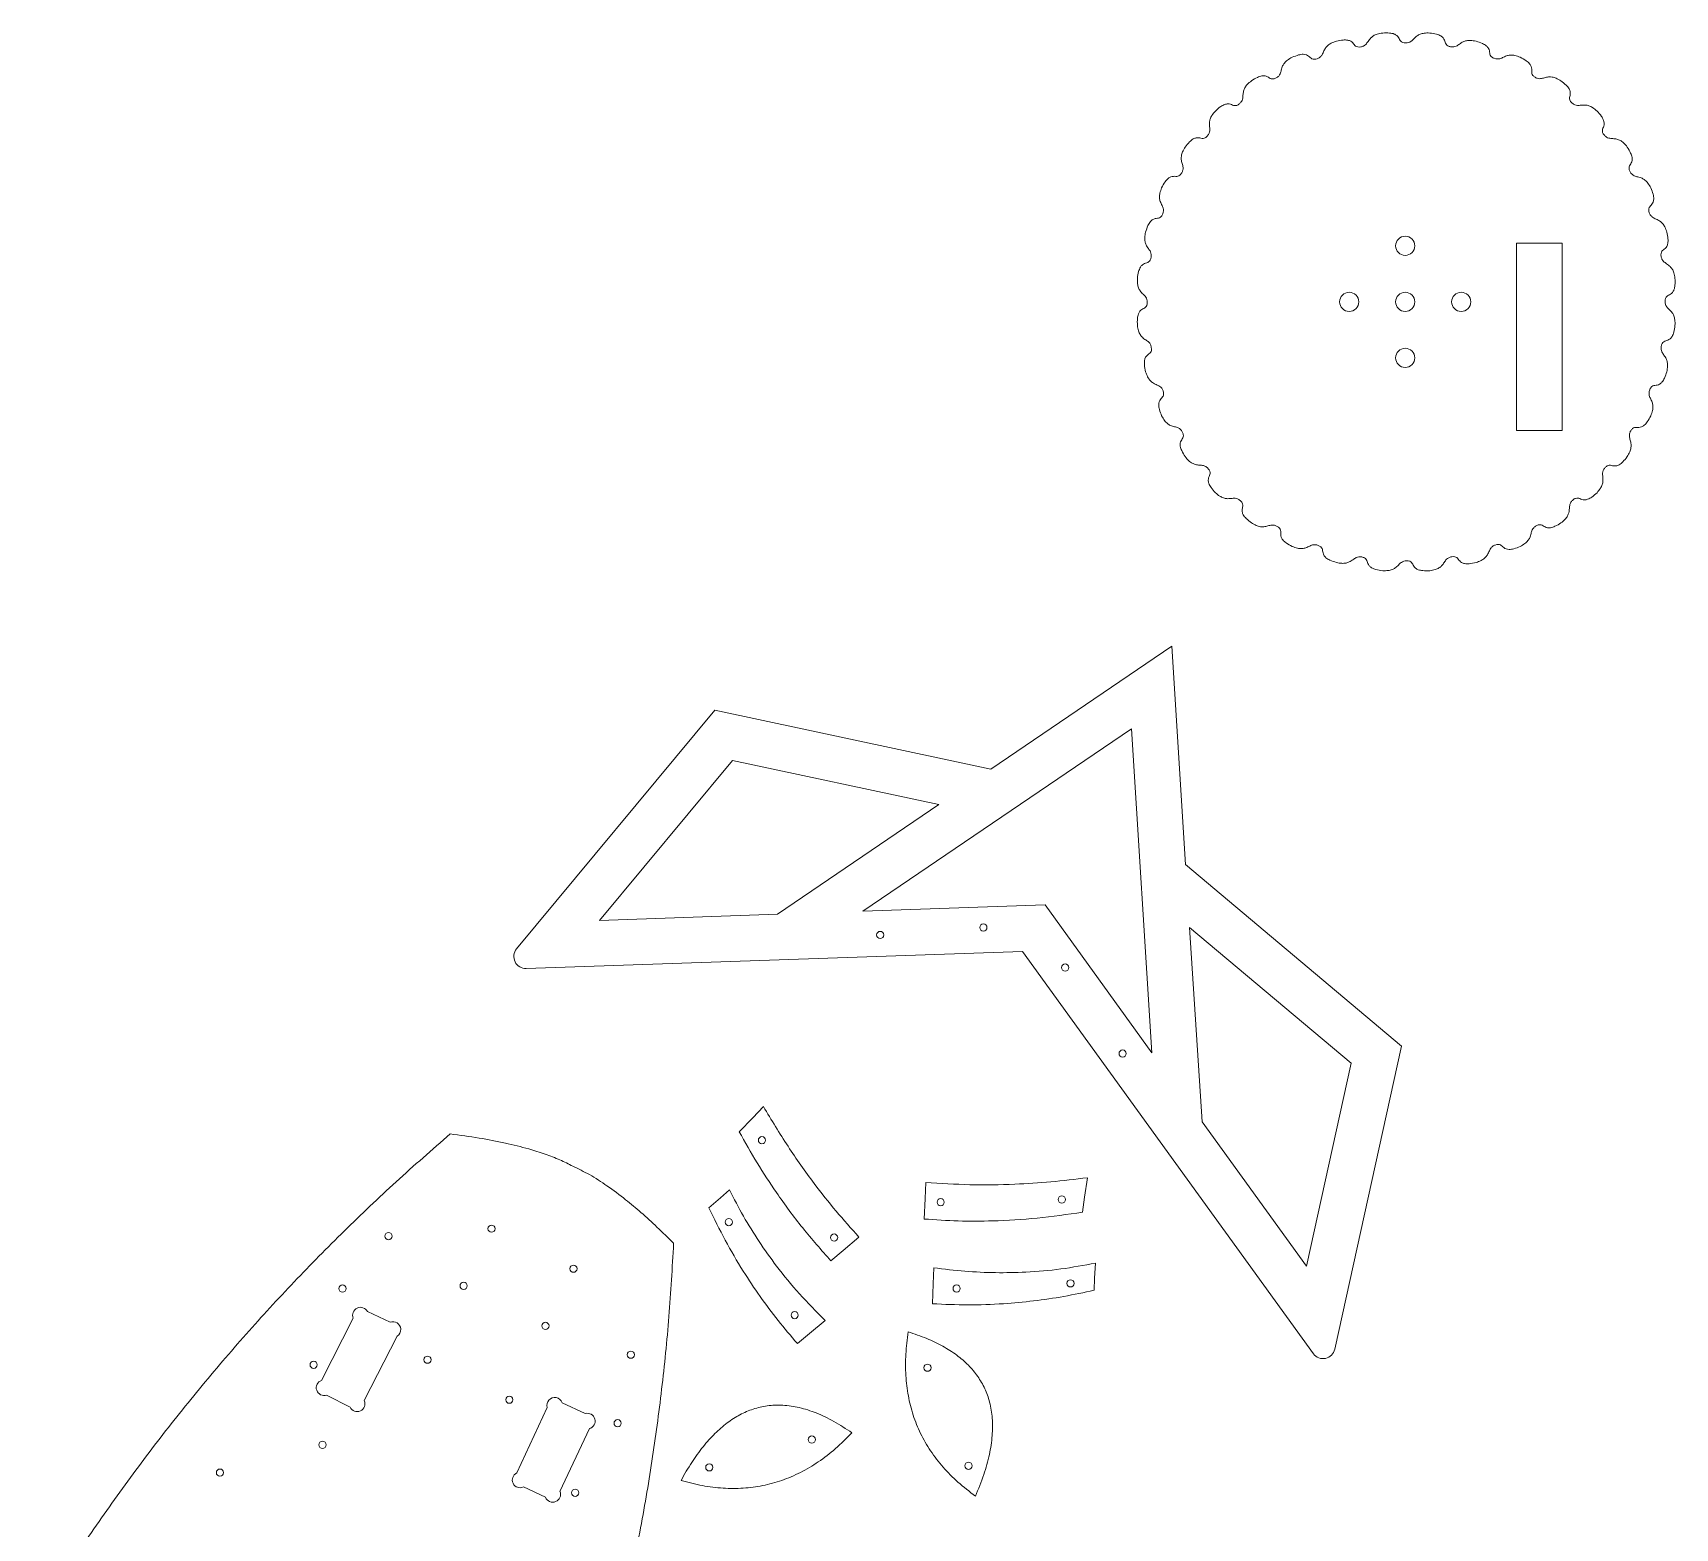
# Model space of a CAD drawing. Header units: millimetres. Extents: x -1917 to 2530, y -2036 to 2579.
# Drawn here: x 1070 to 1755, y -325 to 298 of the extents above; entities that cross this region are included whole.
import ezdxf

# ---------------------------------------------------------------- set-up
doc = ezdxf.new("R2010")
doc.units = ezdxf.units.MM

msp = doc.modelspace()

# ---------------------------------------------------------------- linework, layer by layer
at = {"color": 7, "linetype": 'Continuous', "lineweight": 15}
for p, q in [((1688.43, 210.17), (1707.43, 210.17)), ((1688.43, 132.18), (1688.43, 210.17)), ((1707.43, 210.17), (1707.43, 132.18)), ((1707.43, 132.18), (1688.43, 132.18)), ((1544.71, 42.25), (1469.27, -9.06)), ((1550.49, -48.8), (1544.71, 42.25)), ((1354.25, 15.59), (1271.54, -83.99)), ((1469.27, -9.06), (1354.25, 15.59)), ((1527.86, 7.81), (1415.94, -68.3)), ((1536.44, -127.26), (1527.86, 7.81)), ((1361.52, -5.4), (1306.11, -72.11)), ((1447.54, -23.83), (1361.52, -5.4)), ((1380.34, -69.54), (1447.54, -23.83)), ((1640.54, -124.48), (1550.49, -48.8)), ((1415.94, -68.3), (1491.9, -65.67)), ((1491.9, -65.67), (1536.44, -127.26)), ((1306.11, -72.11), (1380.34, -69.54)), ((1552.16, -75.02), (1557.32, -156.13)), ((1619.51, -131.63), (1552.16, -75.02)), ((1275.56, -92.18), (1482.44, -85.01)), ((1482.44, -85.01), (1603.74, -252.75)), ((1612.67, -250.9), (1640.54, -124.48)), ((1600.84, -216.32), (1619.51, -131.63)), ((1557.32, -156.13), (1600.84, -216.32)), ((1203.45, -237.94), (1190.22, -263.85)), ((1218.79, -239.62), (1209.33, -235.19)), ((1208.01, -272.27), (1221.75, -245.37)), ((1223.26, -242.42), (1223.23, -242.41)), ((1223.24, -242.46), (1223.26, -242.42)), ((1192.3, -270.01), (1202.12, -275.02)), ((1300.16, -277.71), (1290.49, -273.18)), ((1284.32, -275.23), (1271.58, -302.44)), ((1289.63, -310.21), (1301.91, -283.97)), ((1274.4, -308.3), (1283.58, -312.6))]:
    msp.add_line(p, q, dxfattribs=at)
at = {"color": 7, "linetype": 'Continuous', "lineweight": 15, "flags": 128}
for points in [[(1364.34, -160.19), (1370, -154.35), (1374.45, -149.76)], [(1351.72, -191.87), (1356.55, -187.75), (1360.34, -184.5)], [(1441.48, -196.6), (1441.86, -188.04), (1442.16, -181.31)], [(1509.52, -179.37), (1508.38, -187.43), (1507.49, -193.76)], [(1414.25, -204.14), (1407.73, -209.69), (1402.6, -214.05)], [(1444.94, -231.94), (1445.24, -223.55), (1445.47, -216.95)], [(1512.84, -214.98), (1512.54, -221.32), (1512.31, -226.31)], [(1400.13, -238.91), (1393.69, -244.29), (1388.62, -248.52)]]:
    msp.add_lwpolyline(points, dxfattribs=at)
at = {"color": 7, "linetype": 'Continuous', "lineweight": 15}
for centre, radius in [((1642.05, 209.1), 4), ((1618.69, 185.74), 4), ((1642.05, 185.74), 4), ((1665.4, 185.74), 4), ((1642.05, 162.39), 4), ((1466.15, -75.08), 1.5), ((1423.16, -78.18), 1.5), ((1500.27, -91.78), 1.5), ((1524.22, -127.62), 1.5), ((1373.83, -163.76), 1.5), ((1448.34, -189.59), 1.5), ((1498.85, -188.45), 1.5), ((1360.02, -197.87), 1.5), ((1218.11, -203.72), 1.5), ((1261.1, -200.62), 1.5), ((1403.92, -204.33), 1.5), ((1295.22, -217.32), 1.5), ((1198.93, -225.6), 1.5), ((1249.44, -224.46), 1.5), ((1455.01, -225.56), 1.5), ((1502.48, -223.43), 1.5), ((1283.56, -241.15), 1.5), ((1387.48, -236.66), 1.5), ((1319.17, -253.16), 1.5), ((1186.91, -257.36), 1.5), ((1234.38, -255.24), 1.5), ((1442.85, -258.58), 1.5), ((1268.5, -271.93), 1.5), ((1313.66, -281.73), 1.5), ((1394.64, -288.53), 1.5), ((1190.61, -290.73), 1.5), ((1147.85, -302.32), 1.5), ((1351.88, -300.13), 1.5), ((1459.94, -299.45), 1.5), ((1295.96, -310.72), 1.5)]:
    msp.add_circle(centre, radius, dxfattribs=at)
for centre, radius, start, end in [((1275.39, -87.19), 5, 140.29052, 271.98603), ((1206.43, -236.65), 3.25, 26.71748, 203.46823), ((1219.99, -242.64), 3.25, 4.0068, 111.58899), ((1219.99, -242.64), 3.25, 302.78852, 3.10693), ((1607.79, -249.82), 5, 215.87128, 347.56679), ((1191.26, -266.93), 3.25, 108.72278, 288.72278), ((1205.06, -273.65), 3.25, 204.97142, 24.97142), ((1287.4, -274.21), 3.25, 18.36436, 198.36436), ((1301.04, -280.84), 3.25, 285.63672, 105.63672), ((1272.99, -305.37), 3.25, 115.71815, 295.71815), ((1286.61, -311.4), 3.25, 201.5626, 21.5626)]:
    msp.add_arc(centre, radius, start, end, dxfattribs=at)
for points, knots in [([(1613.33, 294.41), (1614.27, 294.61), (1615.84, 294.94), (1617.9, 294.95), (1619.3, 294.5), (1620.16, 293.77), (1620.72, 293), (1621.33, 292.3), (1622.32, 291.89), (1623.49, 291.98), (1624.67, 292.3), (1625.76, 293.12), (1626.59, 294.39), (1627.53, 295.71), (1628.84, 296.75), (1630.53, 297.48), (1631.88, 297.69), (1632.64, 297.81)], [0, 0, 0, 0, 0.128095, 0.213972, 0.273083, 0.319644, 0.361442, 0.400537, 0.442433, 0.498012, 0.55501, 0.603744, 0.676142, 0.756378, 0.819005, 0.896914, 1, 1, 1, 1]), ([(1632.64, 297.81), (1633.6, 297.85), (1635.2, 297.9), (1637.24, 297.55), (1638.54, 296.87), (1639.25, 296), (1639.68, 295.15), (1640.15, 294.34), (1641.05, 293.78), (1642.23, 293.66), (1643.44, 293.77), (1644.66, 294.39), (1645.69, 295.5), (1646.85, 296.63), (1648.32, 297.42), (1650.12, 297.85), (1651.48, 297.83), (1652.25, 297.81)], [0, 0, 0, 0, 0.128095, 0.213973, 0.273081, 0.319643, 0.361442, 0.400536, 0.442431, 0.498011, 0.555009, 0.603743, 0.676142, 0.756376, 0.819004, 0.896915, 1, 1, 1, 1]), ([(1652.25, 297.81), (1653.2, 297.68), (1654.79, 297.46), (1656.73, 296.76), (1657.89, 295.86), (1658.45, 294.88), (1658.72, 293.97), (1659.05, 293.09), (1659.84, 292.38), (1660.97, 292.06), (1662.19, 291.95), (1663.49, 292.35), (1664.7, 293.26), (1666.04, 294.18), (1667.63, 294.7), (1669.47, 294.82), (1670.8, 294.56), (1671.56, 294.41)], [0, 0, 0, 0, 0.128095, 0.213972, 0.273082, 0.319643, 0.361442, 0.400536, 0.442432, 0.49801, 0.555009, 0.603745, 0.676142, 0.756379, 0.819007, 0.896914, 1, 1, 1, 1]), ([(1577.92, 277.9), (1578.73, 278.41), (1580.09, 279.26), (1582.03, 279.97), (1583.5, 280.03), (1584.55, 279.63), (1585.34, 279.11), (1586.16, 278.65), (1587.22, 278.61), (1588.3, 279.09), (1589.3, 279.79), (1590.04, 280.94), (1590.38, 282.42), (1590.81, 283.98), (1591.7, 285.4), (1593.04, 286.67), (1594.22, 287.33), (1594.9, 287.7)], [0, 0, 0, 0, 0.128092, 0.21397, 0.273081, 0.319642, 0.36144, 0.400535, 0.442432, 0.498008, 0.555009, 0.603743, 0.676141, 0.756377, 0.819004, 0.896914, 1, 1, 1, 1]), ([(1594.9, 287.7), (1595.79, 288.06), (1597.28, 288.66), (1599.31, 289.03), (1600.77, 288.83), (1601.74, 288.26), (1602.42, 287.6), (1603.15, 287.01), (1604.19, 286.79), (1605.33, 287.08), (1606.44, 287.59), (1607.37, 288.59), (1607.96, 289.99), (1608.66, 291.45), (1609.77, 292.7), (1611.31, 293.71), (1612.6, 294.16), (1613.33, 294.41)], [0, 0, 0, 0, 0.128093, 0.213973, 0.273081, 0.319643, 0.361442, 0.400537, 0.442431, 0.49801, 0.555009, 0.603743, 0.676142, 0.756378, 0.819006, 0.896915, 1, 1, 1, 1]), ([(1671.56, 294.41), (1672.48, 294.11), (1674, 293.62), (1675.79, 292.59), (1676.78, 291.5), (1677.15, 290.44), (1677.26, 289.5), (1677.43, 288.58), (1678.09, 287.74), (1679.15, 287.23), (1680.33, 286.91), (1681.69, 287.08), (1683.04, 287.77), (1684.51, 288.44), (1686.17, 288.68), (1688, 288.47), (1689.27, 287.98), (1689.99, 287.7)], [0, 0, 0, 0, 0.128095, 0.213973, 0.273082, 0.319644, 0.361443, 0.400536, 0.442433, 0.498012, 0.555011, 0.603744, 0.676142, 0.756379, 0.819004, 0.896915, 1, 1, 1, 1]), ([(1689.99, 287.7), (1690.84, 287.25), (1692.25, 286.5), (1693.84, 285.17), (1694.62, 283.93), (1694.81, 282.82), (1694.75, 281.87), (1694.76, 280.94), (1695.26, 280), (1696.21, 279.31), (1697.32, 278.8), (1698.69, 278.72), (1700.14, 279.17), (1701.7, 279.57), (1703.38, 279.52), (1705.14, 279), (1706.31, 278.3), (1706.97, 277.9)], [0, 0, 0, 0, 0.128095, 0.213973, 0.273083, 0.319644, 0.361443, 0.400537, 0.442433, 0.49801, 0.555009, 0.603745, 0.676141, 0.756377, 0.819005, 0.896913, 1, 1, 1, 1]), ([(1562.9, 265.29), (1563.61, 265.93), (1564.8, 267.01), (1566.59, 268.04), (1568.02, 268.36), (1569.13, 268.15), (1570, 267.77), (1570.88, 267.46), (1571.94, 267.61), (1572.91, 268.27), (1573.77, 269.14), (1574.31, 270.39), (1574.39, 271.91), (1574.54, 273.52), (1575.16, 275.07), (1576.26, 276.55), (1577.32, 277.41), (1577.92, 277.9)], [0, 0, 0, 0, 0.128095, 0.213974, 0.273083, 0.319642, 0.361443, 0.400535, 0.442433, 0.498011, 0.555009, 0.603744, 0.676141, 0.756378, 0.819004, 0.896914, 1, 1, 1, 1]), ([(1706.97, 277.9), (1707.73, 277.31), (1708.99, 276.32), (1710.33, 274.74), (1710.88, 273.38), (1710.87, 272.26), (1710.65, 271.33), (1710.5, 270.41), (1710.82, 269.4), (1711.65, 268.55), (1712.65, 267.85), (1713.98, 267.55), (1715.48, 267.73), (1717.1, 267.86), (1718.73, 267.52), (1720.38, 266.69), (1721.41, 265.8), (1722, 265.29)], [0, 0, 0, 0, 0.128094, 0.213972, 0.273082, 0.319643, 0.361442, 0.400536, 0.442432, 0.49801, 0.555008, 0.603745, 0.676142, 0.756379, 0.819004, 0.896915, 1, 1, 1, 1]), ([(1550.29, 250.27), (1550.88, 251.03), (1551.87, 252.29), (1553.45, 253.62), (1554.81, 254.18), (1555.93, 254.17), (1556.86, 253.95), (1557.78, 253.79), (1558.79, 254.12), (1559.64, 254.94), (1560.34, 255.94), (1560.64, 257.27), (1560.46, 258.78), (1560.33, 260.39), (1560.67, 262.03), (1561.5, 263.68), (1562.39, 264.71), (1562.9, 265.29)], [0, 0, 0, 0, 0.128094, 0.213973, 0.273083, 0.319643, 0.361441, 0.400537, 0.442432, 0.498011, 0.55501, 0.603745, 0.676143, 0.756379, 0.819005, 0.896916, 1, 1, 1, 1]), ([(1722, 265.29), (1722.64, 264.58), (1723.71, 263.39), (1724.75, 261.6), (1725.06, 260.17), (1724.85, 259.06), (1724.48, 258.19), (1724.17, 257.31), (1724.31, 256.25), (1724.97, 255.28), (1725.84, 254.41), (1727.1, 253.88), (1728.61, 253.8), (1730.22, 253.65), (1731.78, 253.03), (1733.26, 251.93), (1734.11, 250.87), (1734.6, 250.27)], [0, 0, 0, 0, 0.128094, 0.213973, 0.273082, 0.319643, 0.361442, 0.400537, 0.442433, 0.498011, 0.555009, 0.603744, 0.676143, 0.756379, 0.819005, 0.896915, 1, 1, 1, 1]), ([(1540.49, 233.29), (1540.94, 234.13), (1541.69, 235.55), (1543.01, 237.14), (1544.25, 237.92), (1545.36, 238.1), (1546.31, 238.05), (1547.25, 238.06), (1548.19, 238.56), (1548.88, 239.51), (1549.39, 240.62), (1549.46, 241.98), (1549.02, 243.43), (1548.61, 245), (1548.67, 246.67), (1549.19, 248.44), (1549.89, 249.61), (1550.29, 250.27)], [0, 0, 0, 0, 0.128095, 0.213972, 0.273083, 0.319642, 0.361442, 0.400537, 0.442432, 0.49801, 0.555009, 0.603744, 0.676142, 0.756378, 0.819005, 0.896915, 1, 1, 1, 1]), ([(1734.6, 250.27), (1735.11, 249.45), (1735.96, 248.09), (1736.67, 246.16), (1736.73, 244.69), (1736.33, 243.64), (1735.81, 242.84), (1735.35, 242.03), (1735.31, 240.96), (1735.79, 239.89), (1736.5, 238.89), (1737.64, 238.15), (1739.12, 237.81), (1740.68, 237.37), (1742.1, 236.49), (1743.37, 235.15), (1744.03, 233.96), (1744.41, 233.29)], [0, 0, 0, 0, 0.128095, 0.213973, 0.273082, 0.319643, 0.361443, 0.400537, 0.442433, 0.498011, 0.555009, 0.603744, 0.676144, 0.756379, 0.819006, 0.896915, 1, 1, 1, 1]), ([(1533.78, 214.86), (1534.08, 215.77), (1534.57, 217.3), (1535.6, 219.09), (1536.69, 220.08), (1537.75, 220.45), (1538.69, 220.56), (1539.61, 220.73), (1540.45, 221.39), (1540.96, 222.45), (1541.28, 223.63), (1541.11, 224.98), (1540.42, 226.33), (1539.75, 227.81), (1539.51, 229.46), (1539.72, 231.29), (1540.21, 232.56), (1540.49, 233.29)], [0, 0, 0, 0, 0.128094, 0.213972, 0.273081, 0.319643, 0.36144, 0.400537, 0.442433, 0.498011, 0.555009, 0.603744, 0.676142, 0.756378, 0.819005, 0.896915, 1, 1, 1, 1]), ([(1744.41, 233.29), (1744.77, 232.4), (1745.37, 230.91), (1745.73, 228.88), (1745.53, 227.42), (1744.96, 226.45), (1744.31, 225.76), (1743.71, 225.04), (1743.49, 224), (1743.78, 222.86), (1744.3, 221.75), (1745.3, 220.82), (1746.69, 220.23), (1748.15, 219.53), (1749.4, 218.42), (1750.42, 216.88), (1750.86, 215.59), (1751.11, 214.86)], [0, 0, 0, 0, 0.128094, 0.213972, 0.273082, 0.319643, 0.361442, 0.400537, 0.442432, 0.49801, 0.555009, 0.603745, 0.676143, 0.756378, 0.819005, 0.896914, 1, 1, 1, 1]), ([(1530.37, 195.55), (1530.51, 196.5), (1530.73, 198.09), (1531.43, 200.03), (1532.33, 201.19), (1533.31, 201.74), (1534.22, 202.01), (1535.1, 202.34), (1535.81, 203.13), (1536.13, 204.27), (1536.23, 205.48), (1535.84, 206.79), (1534.92, 208), (1534.01, 209.33), (1533.48, 210.92), (1533.37, 212.76), (1533.63, 214.1), (1533.78, 214.86)], [0, 0, 0, 0, 0.128094, 0.213972, 0.273083, 0.319644, 0.361443, 0.400538, 0.442432, 0.498011, 0.55501, 0.603745, 0.676142, 0.756378, 0.819005, 0.896914, 1, 1, 1, 1]), ([(1751.11, 214.86), (1751.31, 213.92), (1751.65, 212.35), (1751.65, 210.28), (1751.2, 208.89), (1750.47, 208.03), (1749.71, 207.47), (1749, 206.86), (1748.6, 205.87), (1748.68, 204.7), (1749, 203.52), (1749.82, 202.43), (1751.1, 201.6), (1752.42, 200.66), (1753.45, 199.35), (1754.18, 197.65), (1754.4, 196.31), (1754.52, 195.55)], [0, 0, 0, 0, 0.128094, 0.213972, 0.273081, 0.319643, 0.361441, 0.400536, 0.442432, 0.49801, 0.555009, 0.603744, 0.676141, 0.756378, 0.819005, 0.896915, 1, 1, 1, 1]), ([(1530.37, 175.94), (1530.34, 176.9), (1530.28, 178.5), (1530.64, 180.54), (1531.32, 181.83), (1532.19, 182.55), (1533.04, 182.97), (1533.84, 183.45), (1534.41, 184.35), (1534.53, 185.52), (1534.42, 186.74), (1533.8, 187.96), (1532.69, 188.99), (1531.56, 190.15), (1530.77, 191.62), (1530.34, 193.41), (1530.36, 194.77), (1530.37, 195.55)], [0, 0, 0, 0, 0.128094, 0.213972, 0.273082, 0.319643, 0.361443, 0.400537, 0.442432, 0.49801, 0.555009, 0.603744, 0.676143, 0.756377, 0.819005, 0.896915, 1, 1, 1, 1]), ([(1754.52, 195.55), (1754.55, 194.59), (1754.61, 192.98), (1754.25, 190.95), (1753.57, 189.65), (1752.7, 188.94), (1751.85, 188.51), (1751.05, 188.04), (1750.48, 187.13), (1750.36, 185.96), (1750.47, 184.74), (1751.09, 183.53), (1752.2, 182.49), (1753.34, 181.34), (1754.13, 179.86), (1754.55, 178.07), (1754.53, 176.71), (1754.52, 175.94)], [0, 0, 0, 0, 0.128094, 0.213972, 0.273081, 0.319643, 0.361442, 0.400537, 0.442432, 0.49801, 0.55501, 0.603745, 0.676142, 0.756378, 0.819005, 0.896914, 1, 1, 1, 1]), ([(1533.78, 156.62), (1533.58, 157.56), (1533.25, 159.13), (1533.24, 161.2), (1533.69, 162.6), (1534.42, 163.45), (1535.18, 164.02), (1535.89, 164.63), (1536.29, 165.61), (1536.21, 166.79), (1535.89, 167.97), (1535.07, 169.06), (1533.8, 169.88), (1532.48, 170.82), (1531.44, 172.14), (1530.71, 173.83), (1530.49, 175.17), (1530.37, 175.94)], [0, 0, 0, 0, 0.128094, 0.213972, 0.273082, 0.319644, 0.361442, 0.400537, 0.442432, 0.49801, 0.555009, 0.603744, 0.676143, 0.756378, 0.819005, 0.896914, 1, 1, 1, 1]), ([(1754.52, 175.94), (1754.38, 174.99), (1754.16, 173.4), (1753.46, 171.45), (1752.56, 170.29), (1751.58, 169.74), (1750.67, 169.47), (1749.8, 169.14), (1749.08, 168.35), (1748.76, 167.22), (1748.66, 166), (1749.06, 164.7), (1749.97, 163.48), (1750.89, 162.15), (1751.41, 160.56), (1751.52, 158.72), (1751.26, 157.38), (1751.11, 156.62)], [0, 0, 0, 0, 0.1280935, 0.2139727, 0.2730814, 0.3196421, 0.3614413, 0.4005363, 0.4424323, 0.4980101, 0.5550091, 0.603744, 0.6761417, 0.7563785, 0.8190057, 0.8969149, 1, 1, 1, 1]), ([(1540.49, 138.2), (1540.13, 139.09), (1539.53, 140.58), (1539.16, 142.61), (1539.36, 144.06), (1539.93, 145.03), (1540.59, 145.72), (1541.18, 146.44), (1541.4, 147.48), (1541.11, 148.63), (1540.59, 149.73), (1539.6, 150.66), (1538.2, 151.26), (1536.74, 151.95), (1535.49, 153.07), (1534.47, 154.61), (1534.03, 155.89), (1533.78, 156.62)], [0, 0, 0, 0, 0.128094, 0.213972, 0.273083, 0.319644, 0.361441, 0.400536, 0.442432, 0.49801, 0.555009, 0.603743, 0.676142, 0.756379, 0.819004, 0.896915, 1, 1, 1, 1]), ([(1751.11, 156.62), (1750.82, 155.71), (1750.32, 154.19), (1749.29, 152.39), (1748.21, 151.41), (1747.14, 151.03), (1746.2, 150.93), (1745.28, 150.75), (1744.44, 150.1), (1743.93, 149.04), (1743.61, 147.86), (1743.78, 146.5), (1744.47, 145.15), (1745.14, 143.68), (1745.38, 142.02), (1745.17, 140.19), (1744.68, 138.92), (1744.41, 138.2)], [0, 0, 0, 0, 0.128094, 0.213972, 0.273081, 0.319644, 0.361442, 0.400536, 0.442432, 0.49801, 0.555009, 0.603744, 0.676142, 0.756378, 0.819005, 0.896914, 1, 1, 1, 1]), ([(1550.29, 121.21), (1549.78, 122.03), (1548.93, 123.39), (1548.22, 125.33), (1548.16, 126.8), (1548.56, 127.85), (1549.08, 128.64), (1549.54, 129.45), (1549.58, 130.52), (1549.1, 131.59), (1548.39, 132.59), (1547.25, 133.34), (1545.77, 133.68), (1544.21, 134.11), (1542.79, 134.99), (1541.52, 136.33), (1540.86, 137.52), (1540.49, 138.2)], [0, 0, 0, 0, 0.128094, 0.2139724, 0.273082, 0.3196432, 0.3614422, 0.4005363, 0.4424322, 0.4980102, 0.5550087, 0.603744, 0.6761408, 0.7563786, 0.8190041, 0.8969145, 1, 1, 1, 1]), ([(1744.41, 138.2), (1743.95, 137.35), (1743.2, 135.93), (1741.88, 134.35), (1740.64, 133.56), (1739.53, 133.38), (1738.58, 133.44), (1737.64, 133.43), (1736.7, 132.93), (1736.01, 131.97), (1735.5, 130.86), (1735.43, 129.5), (1735.87, 128.05), (1736.28, 126.48), (1736.22, 124.81), (1735.7, 123.04), (1735, 121.88), (1734.6, 121.21)], [0, 0, 0, 0, 0.128093, 0.213972, 0.273081, 0.319643, 0.36144, 0.400535, 0.442432, 0.498009, 0.555009, 0.603744, 0.676141, 0.756377, 0.819003, 0.896913, 1, 1, 1, 1]), ([(1562.9, 106.19), (1562.25, 106.91), (1561.18, 108.1), (1560.14, 109.88), (1559.83, 111.32), (1560.04, 112.42), (1560.42, 113.3), (1560.73, 114.18), (1560.58, 115.23), (1559.92, 116.21), (1559.05, 117.07), (1557.8, 117.6), (1556.28, 117.68), (1554.67, 117.84), (1553.12, 118.46), (1551.63, 119.56), (1550.78, 120.61), (1550.29, 121.21)], [0, 0, 0, 0, 0.128094, 0.2139714, 0.2730811, 0.3196425, 0.3614415, 0.4005357, 0.4424311, 0.4980098, 0.5550094, 0.6037442, 0.6761413, 0.7563771, 0.8190057, 0.8969139, 1, 1, 1, 1]), ([(1734.6, 121.21), (1734.01, 120.46), (1733.02, 119.19), (1731.44, 117.86), (1730.08, 117.3), (1728.96, 117.32), (1728.03, 117.54), (1727.11, 117.69), (1726.1, 117.36), (1725.26, 116.54), (1724.56, 115.54), (1724.25, 114.21), (1724.43, 112.7), (1724.56, 111.09), (1724.22, 109.45), (1723.39, 107.8), (1722.5, 106.78), (1722, 106.19)], [0, 0, 0, 0, 0.128093, 0.213971, 0.273081, 0.319642, 0.361442, 0.400535, 0.442431, 0.49801, 0.555008, 0.603743, 0.676141, 0.756378, 0.819005, 0.896914, 1, 1, 1, 1]), ([(1577.92, 93.59), (1577.16, 94.18), (1575.9, 95.17), (1574.57, 96.75), (1574.01, 98.1), (1574.02, 99.23), (1574.24, 100.15), (1574.39, 101.07), (1574.07, 102.09), (1573.25, 102.93), (1572.24, 103.63), (1570.91, 103.94), (1569.41, 103.75), (1567.79, 103.63), (1566.16, 103.97), (1564.51, 104.79), (1563.48, 105.68), (1562.9, 106.19)], [0, 0, 0, 0, 0.128094, 0.213973, 0.273082, 0.319644, 0.361443, 0.400537, 0.442433, 0.498012, 0.55501, 0.603743, 0.676143, 0.756377, 0.819005, 0.896914, 1, 1, 1, 1]), ([(1722, 106.19), (1721.28, 105.55), (1720.09, 104.48), (1718.3, 103.44), (1716.87, 103.13), (1715.76, 103.33), (1714.89, 103.71), (1714.01, 104.02), (1712.95, 103.88), (1711.98, 103.21), (1711.12, 102.35), (1710.58, 101.09), (1710.51, 99.58), (1710.35, 97.96), (1709.73, 96.41), (1708.63, 94.93), (1707.57, 94.07), (1706.97, 93.59)], [0, 0, 0, 0, 0.128094, 0.213972, 0.273082, 0.319643, 0.361442, 0.400537, 0.442432, 0.498011, 0.555009, 0.603743, 0.676141, 0.756378, 0.819005, 0.896914, 1, 1, 1, 1]), ([(1594.9, 83.78), (1594.05, 84.23), (1592.64, 84.99), (1591.05, 86.31), (1590.27, 87.55), (1590.08, 88.66), (1590.14, 89.61), (1590.13, 90.54), (1589.63, 91.49), (1588.68, 92.17), (1587.57, 92.69), (1586.21, 92.76), (1584.76, 92.32), (1583.19, 91.91), (1581.52, 91.96), (1579.75, 92.49), (1578.58, 93.19), (1577.92, 93.59)], [0, 0, 0, 0, 0.128095, 0.213973, 0.273082, 0.319644, 0.361443, 0.400537, 0.442433, 0.498012, 0.555009, 0.603744, 0.676144, 0.756379, 0.819007, 0.896916, 1, 1, 1, 1]), ([(1706.97, 93.59), (1706.16, 93.08), (1704.8, 92.23), (1702.86, 91.52), (1701.39, 91.46), (1700.34, 91.85), (1699.55, 92.38), (1698.73, 92.84), (1697.67, 92.88), (1696.59, 92.39), (1695.59, 91.69), (1694.85, 90.55), (1694.51, 89.07), (1694.08, 87.51), (1693.2, 86.09), (1691.86, 84.82), (1690.67, 84.16), (1689.99, 83.78)], [0, 0, 0, 0, 0.128094, 0.213972, 0.273081, 0.319642, 0.361442, 0.400537, 0.442431, 0.49801, 0.555008, 0.603744, 0.676142, 0.756378, 0.819004, 0.896914, 1, 1, 1, 1]), ([(1613.33, 77.08), (1612.42, 77.37), (1610.89, 77.87), (1609.1, 78.9), (1608.11, 79.98), (1607.74, 81.04), (1607.63, 81.99), (1607.46, 82.9), (1606.8, 83.75), (1605.74, 84.26), (1604.56, 84.57), (1603.21, 84.41), (1601.85, 83.72), (1600.38, 83.05), (1598.73, 82.81), (1596.89, 83.02), (1595.62, 83.51), (1594.9, 83.78)], [0, 0, 0, 0, 0.128093, 0.213973, 0.273082, 0.319644, 0.361442, 0.400537, 0.442433, 0.49801, 0.55501, 0.603746, 0.676141, 0.756378, 0.819007, 0.896915, 1, 1, 1, 1]), ([(1689.99, 83.78), (1689.1, 83.42), (1687.61, 82.82), (1685.58, 82.46), (1684.12, 82.65), (1683.16, 83.23), (1682.47, 83.88), (1681.74, 84.47), (1680.7, 84.7), (1679.56, 84.41), (1678.45, 83.89), (1677.52, 82.89), (1676.93, 81.5), (1676.23, 80.03), (1675.12, 78.79), (1673.58, 77.77), (1672.29, 77.33), (1671.56, 77.08)], [0, 0, 0, 0, 0.128095, 0.213972, 0.273083, 0.319642, 0.361441, 0.400536, 0.442432, 0.498009, 0.555008, 0.603743, 0.676141, 0.756376, 0.819004, 0.896912, 1, 1, 1, 1]), ([(1632.64, 73.67), (1631.69, 73.8), (1630.1, 74.03), (1628.16, 74.73), (1627, 75.63), (1626.44, 76.61), (1626.17, 77.52), (1625.85, 78.39), (1625.06, 79.11), (1623.92, 79.43), (1622.7, 79.53), (1621.4, 79.13), (1620.19, 78.22), (1618.85, 77.3), (1617.26, 76.78), (1615.42, 76.67), (1614.09, 76.93), (1613.33, 77.08)], [0, 0, 0, 0, 0.1280946, 0.2139718, 0.2730819, 0.3196441, 0.3614419, 0.4005367, 0.4424326, 0.4980109, 0.5550099, 0.6037429, 0.6761422, 0.7563767, 0.8190045, 0.8969146, 1, 1, 1, 1]), ([(1652.25, 73.67), (1651.29, 73.64), (1649.69, 73.58), (1647.65, 73.93), (1646.35, 74.62), (1645.64, 75.49), (1645.21, 76.34), (1644.74, 77.14), (1643.84, 77.71), (1642.67, 77.83), (1641.45, 77.72), (1640.23, 77.1), (1639.2, 75.99), (1638.04, 74.85), (1636.57, 74.06), (1634.77, 73.63), (1633.41, 73.66), (1632.64, 73.67)], [0, 0, 0, 0, 0.128095, 0.213973, 0.273081, 0.319643, 0.361442, 0.400536, 0.442433, 0.498011, 0.555009, 0.603745, 0.676142, 0.756379, 0.819007, 0.896915, 1, 1, 1, 1]), ([(1671.56, 77.08), (1670.62, 76.88), (1669.05, 76.54), (1666.99, 76.54), (1665.59, 76.98), (1664.74, 77.72), (1664.17, 78.48), (1663.56, 79.19), (1662.58, 79.59), (1661.4, 79.5), (1660.22, 79.18), (1659.13, 78.36), (1658.3, 77.09), (1657.36, 75.77), (1656.05, 74.74), (1654.36, 74), (1653.02, 73.79), (1652.25, 73.67)], [0, 0, 0, 0, 0.128093, 0.213973, 0.273081, 0.319642, 0.361442, 0.400535, 0.442431, 0.49801, 0.555008, 0.603744, 0.676142, 0.756377, 0.819005, 0.896914, 1, 1, 1, 1]), ([(1374.45, -149.76), (1377.8, -155.32), (1384.41, -166.29), (1394.67, -180.73), (1404.57, -193.33), (1411.04, -200.55), (1414.25, -204.14)], [0, 0, 0, 0, 0.288109, 0.569355, 0.786209, 1, 1, 1, 1]), ([(1069.84, -365.1), (1075.13, -356.6), (1085.7, -339.62), (1102.69, -314.89), (1120.48, -290.77), (1139.15, -267.29), (1158.56, -244.59), (1178.71, -222.65), (1199.58, -201.47), (1221.24, -180.86), (1236.29, -167.71), (1243.85, -161.11)], [0, 0, 0, 0, 0.111547, 0.222879, 0.334139, 0.44547, 0.557016, 0.666915, 0.777292, 0.888277, 1, 1, 1, 1]), ([(1243.85, -161.11), (1247.88, -161.66), (1255.58, -162.69), (1266.52, -164.78), (1275.7, -167.05), (1283.28, -169.44), (1289.45, -171.79), (1293.2, -173.67), (1294.99, -174.57)], [0, 0, 0, 0, 0.229568, 0.438683, 0.627895, 0.763082, 0.886911, 1, 1, 1, 1]), ([(1402.6, -214.05), (1398.61, -209.53), (1390.55, -200.41), (1380.46, -186.62), (1371.67, -173.19), (1366.79, -164.55), (1364.34, -160.19)], [0, 0, 0, 0, 0.273168, 0.550943, 0.773324, 1, 1, 1, 1]), ([(1294.99, -174.57), (1297.32, -175.7), (1302.25, -178.1), (1309.56, -182.87), (1316.69, -188.21), (1323.6, -194), (1330.28, -200.05), (1334.71, -204.43), (1337.01, -206.7)], [0, 0, 0, 0, 0.145745, 0.309181, 0.491456, 0.648443, 0.817878, 1, 1, 1, 1]), ([(1360.34, -184.5), (1362.21, -188.17), (1365.97, -195.52), (1372.56, -206.09), (1380.31, -216.94), (1389.41, -228.03), (1396.53, -235.25), (1400.13, -238.91)], [0, 0, 0, 0, 0.182212, 0.365576, 0.550909, 0.772922, 1, 1, 1, 1]), ([(1442.16, -181.31), (1448.28, -181.72), (1460.64, -182.54), (1478.05, -182.25), (1494.4, -181.22), (1504.44, -179.99), (1509.52, -179.37)], [0, 0, 0, 0, 0.272589, 0.550377, 0.773004, 1, 1, 1, 1]), ([(1388.62, -248.52), (1385.9, -245.34), (1380.46, -238.98), (1372.95, -228.88), (1365.54, -217.74), (1358.32, -205.45), (1353.93, -196.42), (1351.72, -191.87)], [0, 0, 0, 0, 0.185031, 0.370199, 0.556058, 0.776729, 1, 1, 1, 1]), ([(1507.49, -193.76), (1501.2, -194.67), (1488.77, -196.46), (1471.44, -197.48), (1455.7, -197.56), (1446.2, -196.92), (1441.48, -196.6)], [0, 0, 0, 0, 0.287705, 0.568723, 0.785692, 1, 1, 1, 1]), ([(1337.01, -206.7), (1336.42, -216.89), (1335.26, -237.21), (1332.19, -267.49), (1328.16, -297.49), (1323.07, -327.2), (1316.99, -356.44), (1309.94, -385.22), (1301.91, -413.54), (1292.95, -441.61), (1286.14, -460.04), (1282.74, -469.27)], [0, 0, 0, 0, 0.113747, 0.226731, 0.33909, 0.450961, 0.562487, 0.671821, 0.781095, 0.890442, 1, 1, 1, 1]), ([(1445.47, -216.95), (1449.8, -217.48), (1458.37, -218.51), (1471.2, -219.08), (1484.57, -218.84), (1498.49, -217.66), (1508.07, -215.87), (1512.84, -214.98)], [0, 0, 0, 0, 0.193039, 0.382301, 0.56853, 0.785167, 1, 1, 1, 1]), ([(1512.31, -226.31), (1508.12, -227.21), (1499.77, -228.99), (1487.15, -230.82), (1473.81, -232.07), (1459.73, -232.59), (1449.87, -232.15), (1444.94, -231.94)], [0, 0, 0, 0, 0.18964, 0.377312, 0.563552, 0.78194, 1, 1, 1, 1]), ([(1462.85, -312.11), (1460.37, -310.22), (1455.55, -306.54), (1449.28, -300.18), (1444.02, -293.39), (1439.83, -286.1), (1436.72, -278.39), (1434.67, -270.27), (1433.68, -261.76), (1433.64, -252.8), (1434.42, -246.75), (1434.83, -243.64)], [0, 0, 0, 0, 0.118993, 0.23203, 0.340752, 0.447002, 0.552751, 0.658059, 0.76663, 0.880125, 1, 1, 1, 1]), ([(1434.83, -243.64), (1437.41, -244.51), (1442.36, -246.17), (1449.14, -249.43), (1455.01, -253.14), (1459.93, -257.35), (1463.9, -262.05), (1466.9, -267.26), (1469, -273.14), (1470.07, -279.76), (1469.99, -287.12), (1468.74, -295.01), (1466.39, -303.47), (1464.07, -309.14), (1462.85, -312.11)], [0, 0, 0, 0, 0.0937005, 0.1794667, 0.2583708, 0.3317885, 0.4014195, 0.4692492, 0.5374209, 0.6153019, 0.6986644, 0.7895708, 0.8896157, 1, 1, 1, 1]), ([(1340.1, -305.59), (1341.55, -303.04), (1344.33, -298.17), (1349.06, -291.62), (1353.98, -286.08), (1359.13, -281.57), (1364.51, -278.1), (1370.13, -275.68), (1376.17, -274.27), (1382.66, -274.03), (1389.59, -275.07), (1396.72, -277.38), (1404.11, -280.92), (1408.86, -284.05), (1411.36, -285.7)], [0, 0, 0, 0, 0.100799, 0.192974, 0.277392, 0.355177, 0.427763, 0.496908, 0.564639, 0.640057, 0.719128, 0.80426, 0.897388, 1, 1, 1, 1]), ([(1411.36, -285.7), (1409.11, -287.96), (1404.73, -292.37), (1397.5, -297.91), (1390.02, -302.38), (1382.24, -305.71), (1374.22, -307.91), (1365.98, -308.99), (1357.53, -308.96), (1348.82, -307.91), (1343.05, -306.37), (1340.1, -305.59)], [0, 0, 0, 0, 0.1219895, 0.2373903, 0.3477464, 0.454819, 0.560537, 0.6649849, 0.7719182, 0.883073, 1, 1, 1, 1])]:
    msp.add_open_spline(points, degree=3, knots=knots, dxfattribs=at)

doc.saveas('drawing.dxf')
